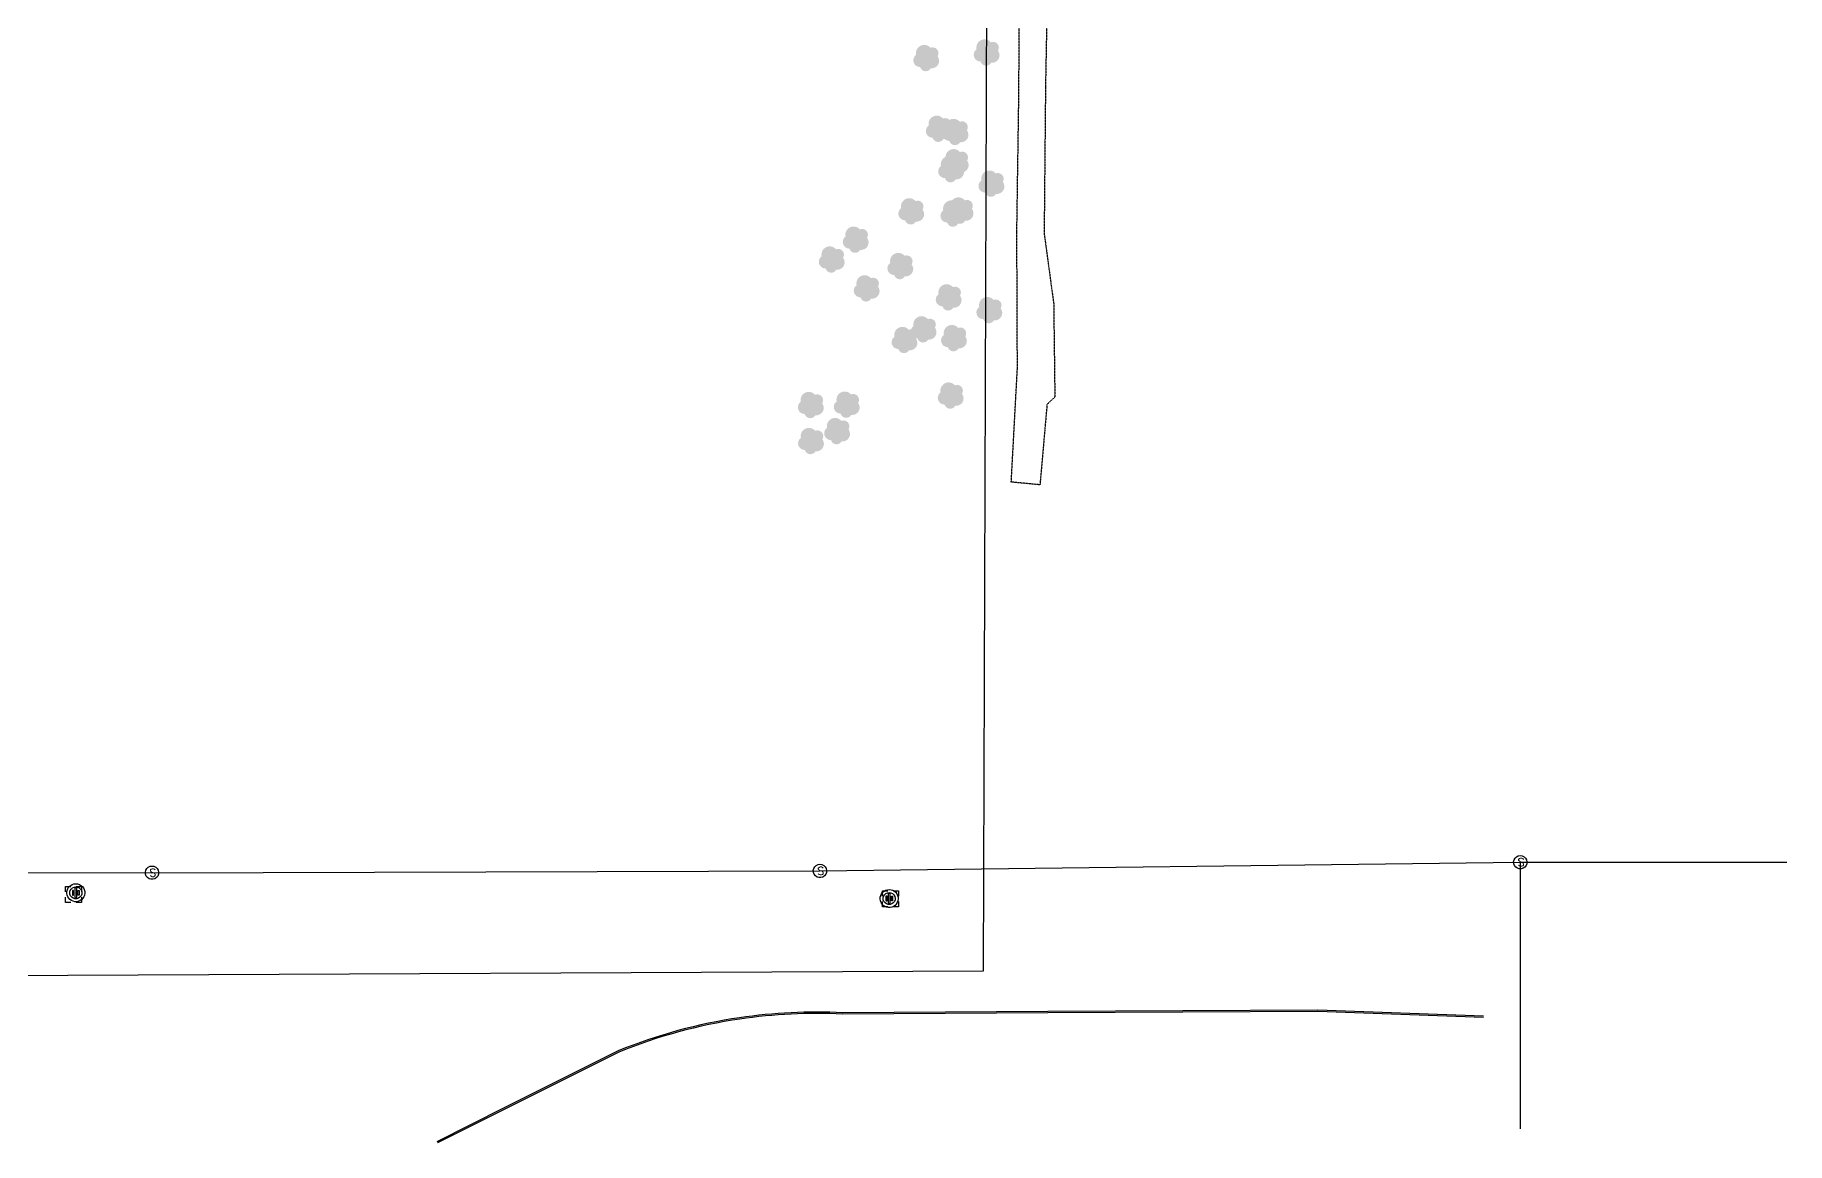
# Model space of a CAD drawing. Header units: feet. Extents: x 19943 to 22668, y 19646 to 21490.
# Drawn here: x 20963 to 21620, y 19942 to 20357 of the extents above; entities that cross this region are included whole.
import ezdxf

# ---------------------------------------------------------------- set-up
doc = ezdxf.new("R2010")
doc.units = ezdxf.units.FT
doc.header["$MEASUREMENT"] = 0
doc.linetypes.add('DOT2', pattern=[0.125, 0, -0.125])
for name, color, linetype in [('V-DRIV-EDGE-GRVL', 253, 'DOT2'), ('V-PLNT-TREES-SAVD', 253, 'Continuous'), ('V-PROP-LINE', 253, 'Continuous'), ('V-ROAD-CURB-BACK', 253, 'Continuous'), ('V-ROAD-CURB-FACE', 253, 'Continuous'), ('V-SSWR', 253, 'Continuous'), ('V-SSWR-MHOL', 253, 'Continuous'), ('V-STRM', 253, 'Continuous'), ('V-STRM-YARD-INLT', 253, 'Continuous')]:
    doc.layers.add(name, color=color, linetype=linetype)
doc.styles.add('14', font='ROMANS')

# ---------------------------------------------------------------- blocks, each defined once
blk = doc.blocks.new('ex inlet')
for p, q in [((-0.06, 0.06), (-0.02, 0.06)), ((-0.06, 0.02), (-0.06, 0.06)), ((0.02, 0.06), (0.06, 0.06)), ((0.06, 0.06), (0.06, 0.02)), ((-0.06, -0.06), (-0.06, -0.02)), ((-0.02, -0.06), (-0.06, -0.06)), ((0.06, -0.06), (0.02, -0.06)), ((0.06, -0.02), (0.06, -0.06))]:
    blk.add_line(p, q)
blk = doc.blocks.new('Existing Basemap')
at = {"layer": 'V-PLNT-TREES-SAVD'}
h = blk.add_hatch(color=256, dxfattribs=at)
edge = h.paths.add_edge_path()
edge.add_ellipse((21299.26, 20350.24), major_axis=(-1.54, 1.54), ratio=1, start_angle=192.59446, end_angle=337.26876)
edge.add_ellipse((21296.08, 20350.26), major_axis=(-2.19, 2.18), ratio=1, start_angle=265.31356, end_angle=416.85588)
edge.add_ellipse((21294.51, 20347.56), major_axis=(1.78, 1.78), ratio=1, start_angle=80.28661, end_angle=225.73416)
edge.add_ellipse((21296.65, 20345.66), major_axis=(-1.55, 1.55), ratio=1, start_angle=61.15734, end_angle=61.47148)
edge.add_ellipse((21296.65, 20345.66), major_axis=(-1.55, 1.55), ratio=1, start_angle=61.47148, end_angle=195.48923)
edge.add_ellipse((21298.9, 20347.35), major_axis=(1.97, 1.97), ratio=1, start_angle=217.817, end_angle=353.01928)
h = blk.add_hatch(color=256, dxfattribs=at)
edge = h.paths.add_edge_path()
edge.add_ellipse((21321.91, 20352.32), major_axis=(-1.54, 1.54), ratio=1, start_angle=192.59446, end_angle=337.26876)
edge.add_ellipse((21318.73, 20352.34), major_axis=(-2.19, 2.18), ratio=1, start_angle=265.31356, end_angle=416.85588)
edge.add_ellipse((21317.16, 20349.65), major_axis=(1.78, 1.78), ratio=1, start_angle=80.28661, end_angle=225.73416)
edge.add_ellipse((21319.3, 20347.74), major_axis=(-1.55, 1.55), ratio=1, start_angle=61.15734, end_angle=61.47148)
edge.add_ellipse((21319.3, 20347.74), major_axis=(-1.55, 1.55), ratio=1, start_angle=61.47148, end_angle=195.48923)
edge.add_ellipse((21321.55, 20349.43), major_axis=(1.97, 1.97), ratio=1, start_angle=217.817, end_angle=353.01928)
h = blk.add_hatch(color=256, dxfattribs=at)
edge = h.paths.add_edge_path()
edge.add_ellipse((21303.96, 20323.71), major_axis=(-1.54, 1.54), ratio=1, start_angle=192.59446, end_angle=337.26876)
edge.add_ellipse((21300.78, 20323.73), major_axis=(-2.19, 2.18), ratio=1, start_angle=265.31356, end_angle=416.85588)
edge.add_ellipse((21299.22, 20321.03), major_axis=(1.78, 1.78), ratio=1, start_angle=80.28661, end_angle=225.73416)
edge.add_ellipse((21301.35, 20319.13), major_axis=(-1.55, 1.55), ratio=1, start_angle=61.15734, end_angle=61.47148)
edge.add_ellipse((21301.35, 20319.13), major_axis=(-1.55, 1.55), ratio=1, start_angle=61.47148, end_angle=195.48923)
edge.add_ellipse((21303.61, 20320.82), major_axis=(1.97, 1.97), ratio=1, start_angle=217.817, end_angle=353.01928)
h = blk.add_hatch(color=256, dxfattribs=at)
edge = h.paths.add_edge_path()
edge.add_ellipse((21310.26, 20322.51), major_axis=(-1.54, 1.54), ratio=1, start_angle=192.59446, end_angle=337.26876)
edge.add_ellipse((21307.07, 20322.53), major_axis=(-2.19, 2.18), ratio=1, start_angle=265.31356, end_angle=416.85588)
edge.add_ellipse((21305.51, 20319.84), major_axis=(1.78, 1.78), ratio=1, start_angle=80.28661, end_angle=225.73416)
edge.add_ellipse((21307.64, 20317.94), major_axis=(-1.55, 1.55), ratio=1, start_angle=61.15734, end_angle=61.47148)
edge.add_ellipse((21307.64, 20317.94), major_axis=(-1.55, 1.55), ratio=1, start_angle=61.47148, end_angle=195.48923)
edge.add_ellipse((21309.9, 20319.62), major_axis=(1.97, 1.97), ratio=1, start_angle=217.817, end_angle=353.01928)
h = blk.add_hatch(color=256, dxfattribs=at)
edge = h.paths.add_edge_path()
edge.add_ellipse((21310.32, 20311.16), major_axis=(-1.54, 1.54), ratio=1, start_angle=192.59446, end_angle=337.26876)
edge.add_ellipse((21307.14, 20311.18), major_axis=(-2.19, 2.18), ratio=1, start_angle=265.31356, end_angle=416.85588)
edge.add_ellipse((21305.57, 20308.49), major_axis=(1.78, 1.78), ratio=1, start_angle=80.28661, end_angle=225.73416)
edge.add_ellipse((21307.71, 20306.58), major_axis=(-1.55, 1.55), ratio=1, start_angle=61.15734, end_angle=61.47148)
edge.add_ellipse((21307.71, 20306.58), major_axis=(-1.55, 1.55), ratio=1, start_angle=61.47148, end_angle=195.48923)
edge.add_ellipse((21309.97, 20308.27), major_axis=(1.97, 1.97), ratio=1, start_angle=217.817, end_angle=353.01928)
h = blk.add_hatch(color=256, dxfattribs=at)
edge = h.paths.add_edge_path()
edge.add_ellipse((21308.58, 20308.57), major_axis=(-1.54, 1.54), ratio=1, start_angle=192.59446, end_angle=337.26876)
edge.add_ellipse((21305.39, 20308.59), major_axis=(-2.19, 2.18), ratio=1, start_angle=265.31356, end_angle=416.85588)
edge.add_ellipse((21303.83, 20305.9), major_axis=(1.78, 1.78), ratio=1, start_angle=80.28661, end_angle=225.73416)
edge.add_ellipse((21305.96, 20303.99), major_axis=(-1.55, 1.55), ratio=1, start_angle=61.15734, end_angle=61.47148)
edge.add_ellipse((21305.96, 20303.99), major_axis=(-1.55, 1.55), ratio=1, start_angle=61.47148, end_angle=195.48923)
edge.add_ellipse((21308.22, 20305.68), major_axis=(1.97, 1.97), ratio=1, start_angle=217.817, end_angle=353.01928)
h = blk.add_hatch(color=256, dxfattribs=at)
edge = h.paths.add_edge_path()
edge.add_ellipse((21323.72, 20303.12), major_axis=(-1.54, 1.54), ratio=1, start_angle=192.59446, end_angle=337.26876)
edge.add_ellipse((21320.54, 20303.14), major_axis=(-2.19, 2.18), ratio=1, start_angle=265.31356, end_angle=416.85588)
edge.add_ellipse((21318.97, 20300.45), major_axis=(1.78, 1.78), ratio=1, start_angle=80.28661, end_angle=225.73416)
edge.add_ellipse((21321.11, 20298.55), major_axis=(-1.55, 1.55), ratio=1, start_angle=61.15734, end_angle=61.47148)
edge.add_ellipse((21321.11, 20298.55), major_axis=(-1.55, 1.55), ratio=1, start_angle=61.47148, end_angle=195.48923)
edge.add_ellipse((21323.37, 20300.23), major_axis=(1.97, 1.97), ratio=1, start_angle=217.817, end_angle=353.01928)
h = blk.add_hatch(color=256, dxfattribs=at)
edge = h.paths.add_edge_path()
edge.add_ellipse((21293.64, 20292.75), major_axis=(-1.54, 1.54), ratio=1, start_angle=192.59446, end_angle=337.26876)
edge.add_ellipse((21290.46, 20292.77), major_axis=(-2.19, 2.18), ratio=1, start_angle=265.31356, end_angle=416.85588)
edge.add_ellipse((21288.89, 20290.07), major_axis=(1.78, 1.78), ratio=1, start_angle=80.28661, end_angle=225.73416)
edge.add_ellipse((21291.03, 20288.17), major_axis=(-1.55, 1.55), ratio=1, start_angle=61.15734, end_angle=61.47148)
edge.add_ellipse((21291.03, 20288.17), major_axis=(-1.55, 1.55), ratio=1, start_angle=61.47148, end_angle=195.48923)
edge.add_ellipse((21293.29, 20289.86), major_axis=(1.97, 1.97), ratio=1, start_angle=217.817, end_angle=353.01928)
h = blk.add_hatch(color=256, dxfattribs=at)
edge = h.paths.add_edge_path()
edge.add_ellipse((21309.43, 20291.92), major_axis=(-1.54, 1.54), ratio=1, start_angle=192.59446, end_angle=337.26876)
edge.add_ellipse((21306.25, 20291.94), major_axis=(-2.19, 2.18), ratio=1, start_angle=265.31356, end_angle=416.85588)
edge.add_ellipse((21304.68, 20289.24), major_axis=(1.78, 1.78), ratio=1, start_angle=80.28661, end_angle=225.73416)
edge.add_ellipse((21306.82, 20287.34), major_axis=(-1.55, 1.55), ratio=1, start_angle=61.15734, end_angle=61.47148)
edge.add_ellipse((21306.82, 20287.34), major_axis=(-1.55, 1.55), ratio=1, start_angle=61.47148, end_angle=195.48923)
edge.add_ellipse((21309.07, 20289.03), major_axis=(1.97, 1.97), ratio=1, start_angle=217.817, end_angle=353.01928)
h = blk.add_hatch(color=256, dxfattribs=at)
edge = h.paths.add_edge_path()
edge.add_ellipse((21312.14, 20293.04), major_axis=(-1.54, 1.54), ratio=1, start_angle=192.59446, end_angle=337.26876)
edge.add_ellipse((21308.95, 20293.07), major_axis=(-2.19, 2.18), ratio=1, start_angle=265.31356, end_angle=416.85588)
edge.add_ellipse((21307.39, 20290.37), major_axis=(1.78, 1.78), ratio=1, start_angle=80.28661, end_angle=225.73416)
edge.add_ellipse((21309.52, 20288.47), major_axis=(-1.55, 1.55), ratio=1, start_angle=61.15734, end_angle=61.47148)
edge.add_ellipse((21309.52, 20288.47), major_axis=(-1.55, 1.55), ratio=1, start_angle=61.47148, end_angle=195.48923)
edge.add_ellipse((21311.78, 20290.16), major_axis=(1.97, 1.97), ratio=1, start_angle=217.817, end_angle=353.01928)
h = blk.add_hatch(color=256, dxfattribs=at)
edge = h.paths.add_edge_path()
edge.add_ellipse((21272.8, 20282.13), major_axis=(-1.54, 1.54), ratio=1, start_angle=192.59446, end_angle=337.26876)
edge.add_ellipse((21269.61, 20282.15), major_axis=(-2.19, 2.18), ratio=1, start_angle=265.31356, end_angle=416.85588)
edge.add_ellipse((21268.05, 20279.46), major_axis=(1.78, 1.78), ratio=1, start_angle=80.28661, end_angle=225.73416)
edge.add_ellipse((21270.18, 20277.55), major_axis=(-1.55, 1.55), ratio=1, start_angle=61.15734, end_angle=61.47148)
edge.add_ellipse((21270.18, 20277.55), major_axis=(-1.55, 1.55), ratio=1, start_angle=61.47148, end_angle=195.48923)
edge.add_ellipse((21272.44, 20279.24), major_axis=(1.97, 1.97), ratio=1, start_angle=217.817, end_angle=353.01928)
h = blk.add_hatch(color=256, dxfattribs=at)
edge = h.paths.add_edge_path()
edge.add_ellipse((21263.82, 20274.68), major_axis=(-1.54, 1.54), ratio=1, start_angle=192.59446, end_angle=337.26876)
edge.add_ellipse((21260.64, 20274.7), major_axis=(-2.19, 2.18), ratio=1, start_angle=265.31356, end_angle=416.85588)
edge.add_ellipse((21259.07, 20272.01), major_axis=(1.78, 1.78), ratio=1, start_angle=80.28661, end_angle=225.73416)
edge.add_ellipse((21261.21, 20270.11), major_axis=(-1.55, 1.55), ratio=1, start_angle=61.15734, end_angle=61.47148)
edge.add_ellipse((21261.21, 20270.11), major_axis=(-1.55, 1.55), ratio=1, start_angle=61.47148, end_angle=195.48923)
edge.add_ellipse((21263.46, 20271.8), major_axis=(1.97, 1.97), ratio=1, start_angle=217.817, end_angle=353.01928)
h = blk.add_hatch(color=256, dxfattribs=at)
edge = h.paths.add_edge_path()
edge.add_ellipse((21289.54, 20272.22), major_axis=(-1.54, 1.54), ratio=1, start_angle=192.59446, end_angle=337.26876)
edge.add_ellipse((21286.36, 20272.24), major_axis=(-2.19, 2.18), ratio=1, start_angle=265.31356, end_angle=416.85588)
edge.add_ellipse((21284.8, 20269.54), major_axis=(1.78, 1.78), ratio=1, start_angle=80.28661, end_angle=225.73416)
edge.add_ellipse((21286.93, 20267.64), major_axis=(-1.55, 1.55), ratio=1, start_angle=61.15734, end_angle=61.47148)
edge.add_ellipse((21286.93, 20267.64), major_axis=(-1.55, 1.55), ratio=1, start_angle=61.47148, end_angle=195.48923)
edge.add_ellipse((21289.19, 20269.33), major_axis=(1.97, 1.97), ratio=1, start_angle=217.817, end_angle=353.01928)
h = blk.add_hatch(color=256, dxfattribs=at)
edge = h.paths.add_edge_path()
edge.add_ellipse((21276.92, 20263.86), major_axis=(-1.54, 1.54), ratio=1, start_angle=192.59446, end_angle=337.26876)
edge.add_ellipse((21273.74, 20263.88), major_axis=(-2.19, 2.18), ratio=1, start_angle=265.31356, end_angle=416.85588)
edge.add_ellipse((21272.17, 20261.18), major_axis=(1.78, 1.78), ratio=1, start_angle=80.28661, end_angle=225.73416)
edge.add_ellipse((21274.31, 20259.28), major_axis=(-1.55, 1.55), ratio=1, start_angle=61.15734, end_angle=61.47148)
edge.add_ellipse((21274.31, 20259.28), major_axis=(-1.55, 1.55), ratio=1, start_angle=61.47148, end_angle=195.48923)
edge.add_ellipse((21276.57, 20260.97), major_axis=(1.97, 1.97), ratio=1, start_angle=217.817, end_angle=353.01928)
h = blk.add_hatch(color=256, dxfattribs=at)
edge = h.paths.add_edge_path()
edge.add_ellipse((21307.67, 20260.49), major_axis=(-1.54, 1.54), ratio=1, start_angle=192.59446, end_angle=337.26876)
edge.add_ellipse((21304.48, 20260.51), major_axis=(-2.19, 2.18), ratio=1, start_angle=265.31356, end_angle=416.85588)
edge.add_ellipse((21302.92, 20257.81), major_axis=(1.78, 1.78), ratio=1, start_angle=80.28661, end_angle=225.73416)
edge.add_ellipse((21305.05, 20255.91), major_axis=(-1.55, 1.55), ratio=1, start_angle=61.15734, end_angle=61.47148)
edge.add_ellipse((21305.05, 20255.91), major_axis=(-1.55, 1.55), ratio=1, start_angle=61.47148, end_angle=195.48923)
edge.add_ellipse((21307.31, 20257.6), major_axis=(1.97, 1.97), ratio=1, start_angle=217.817, end_angle=353.01928)
h = blk.add_hatch(color=256, dxfattribs=at)
edge = h.paths.add_edge_path()
edge.add_ellipse((21322.92, 20255.7), major_axis=(-1.54, 1.54), ratio=1, start_angle=192.59446, end_angle=337.26876)
edge.add_ellipse((21319.74, 20255.72), major_axis=(-2.19, 2.18), ratio=1, start_angle=265.31356, end_angle=416.85588)
edge.add_ellipse((21318.17, 20253.02), major_axis=(1.78, 1.78), ratio=1, start_angle=80.28661, end_angle=225.73416)
edge.add_ellipse((21320.31, 20251.12), major_axis=(-1.55, 1.55), ratio=1, start_angle=61.15734, end_angle=61.47148)
edge.add_ellipse((21320.31, 20251.12), major_axis=(-1.55, 1.55), ratio=1, start_angle=61.47148, end_angle=195.48923)
edge.add_ellipse((21322.57, 20252.81), major_axis=(1.97, 1.97), ratio=1, start_angle=217.817, end_angle=353.01928)
h = blk.add_hatch(color=256, dxfattribs=at)
edge = h.paths.add_edge_path()
edge.add_ellipse((21291.11, 20244.5), major_axis=(-1.54, 1.54), ratio=1, start_angle=192.59446, end_angle=337.26876)
edge.add_ellipse((21287.92, 20244.52), major_axis=(-2.19, 2.18), ratio=1, start_angle=265.31356, end_angle=416.85588)
edge.add_ellipse((21286.36, 20241.83), major_axis=(1.78, 1.78), ratio=1, start_angle=80.28661, end_angle=225.73416)
edge.add_ellipse((21288.49, 20239.93), major_axis=(-1.55, 1.55), ratio=1, start_angle=61.15734, end_angle=61.47148)
edge.add_ellipse((21288.49, 20239.93), major_axis=(-1.55, 1.55), ratio=1, start_angle=61.47148, end_angle=195.48923)
edge.add_ellipse((21290.75, 20241.61), major_axis=(1.97, 1.97), ratio=1, start_angle=217.817, end_angle=353.01928)
h = blk.add_hatch(color=256, dxfattribs=at)
edge = h.paths.add_edge_path()
edge.add_ellipse((21298.27, 20248.49), major_axis=(-1.54, 1.54), ratio=1, start_angle=192.59446, end_angle=337.26876)
edge.add_ellipse((21295.09, 20248.51), major_axis=(-2.19, 2.18), ratio=1, start_angle=265.31356, end_angle=416.85588)
edge.add_ellipse((21293.52, 20245.81), major_axis=(1.78, 1.78), ratio=1, start_angle=80.28661, end_angle=225.73416)
edge.add_ellipse((21295.65, 20243.91), major_axis=(-1.55, 1.55), ratio=1, start_angle=61.15734, end_angle=61.47148)
edge.add_ellipse((21295.65, 20243.91), major_axis=(-1.55, 1.55), ratio=1, start_angle=61.47148, end_angle=195.48923)
edge.add_ellipse((21297.91, 20245.6), major_axis=(1.97, 1.97), ratio=1, start_angle=217.817, end_angle=353.01928)
h = blk.add_hatch(color=256, dxfattribs=at)
edge = h.paths.add_edge_path()
edge.add_ellipse((21309.65, 20245.2), major_axis=(-1.54, 1.54), ratio=1, start_angle=192.59446, end_angle=337.26876)
edge.add_ellipse((21306.47, 20245.22), major_axis=(-2.19, 2.18), ratio=1, start_angle=265.31356, end_angle=416.85588)
edge.add_ellipse((21304.9, 20242.53), major_axis=(1.78, 1.78), ratio=1, start_angle=80.28661, end_angle=225.73416)
edge.add_ellipse((21307.03, 20240.62), major_axis=(-1.55, 1.55), ratio=1, start_angle=61.15734, end_angle=61.47148)
edge.add_ellipse((21307.03, 20240.62), major_axis=(-1.55, 1.55), ratio=1, start_angle=61.47148, end_angle=195.48923)
edge.add_ellipse((21309.29, 20242.31), major_axis=(1.97, 1.97), ratio=1, start_angle=217.817, end_angle=353.01928)
h = blk.add_hatch(color=256, dxfattribs=at)
edge = h.paths.add_edge_path()
edge.add_ellipse((21255.98, 20220.11), major_axis=(-1.54, 1.54), ratio=1, start_angle=192.59446, end_angle=337.26876)
edge.add_ellipse((21252.79, 20220.13), major_axis=(-2.19, 2.18), ratio=1, start_angle=265.31356, end_angle=416.85588)
edge.add_ellipse((21251.23, 20217.44), major_axis=(1.78, 1.78), ratio=1, start_angle=80.28661, end_angle=225.73416)
edge.add_ellipse((21253.36, 20215.53), major_axis=(-1.55, 1.55), ratio=1, start_angle=61.15734, end_angle=61.47148)
edge.add_ellipse((21253.36, 20215.53), major_axis=(-1.55, 1.55), ratio=1, start_angle=61.47148, end_angle=195.48923)
edge.add_ellipse((21255.62, 20217.22), major_axis=(1.97, 1.97), ratio=1, start_angle=217.817, end_angle=353.01928)
h = blk.add_hatch(color=256, dxfattribs=at)
edge = h.paths.add_edge_path()
edge.add_ellipse((21269.45, 20220.25), major_axis=(-1.54, 1.54), ratio=1, start_angle=192.59446, end_angle=337.26876)
edge.add_ellipse((21266.26, 20220.27), major_axis=(-2.19, 2.18), ratio=1, start_angle=265.31356, end_angle=416.85588)
edge.add_ellipse((21264.7, 20217.58), major_axis=(1.78, 1.78), ratio=1, start_angle=80.28661, end_angle=225.73416)
edge.add_ellipse((21266.83, 20215.68), major_axis=(-1.55, 1.55), ratio=1, start_angle=61.15734, end_angle=61.47148)
edge.add_ellipse((21266.83, 20215.68), major_axis=(-1.55, 1.55), ratio=1, start_angle=61.47148, end_angle=195.48923)
edge.add_ellipse((21269.09, 20217.36), major_axis=(1.97, 1.97), ratio=1, start_angle=217.817, end_angle=353.01928)
h = blk.add_hatch(color=256, dxfattribs=at)
edge = h.paths.add_edge_path()
edge.add_ellipse((21308.42, 20223.65), major_axis=(-1.54, 1.54), ratio=1, start_angle=192.59446, end_angle=337.26876)
edge.add_ellipse((21305.24, 20223.67), major_axis=(-2.19, 2.18), ratio=1, start_angle=265.31356, end_angle=416.85588)
edge.add_ellipse((21303.67, 20220.98), major_axis=(1.78, 1.78), ratio=1, start_angle=80.28661, end_angle=225.73416)
edge.add_ellipse((21305.81, 20219.08), major_axis=(-1.55, 1.55), ratio=1, start_angle=61.15734, end_angle=61.47148)
edge.add_ellipse((21305.81, 20219.08), major_axis=(-1.55, 1.55), ratio=1, start_angle=61.47148, end_angle=195.48923)
edge.add_ellipse((21308.06, 20220.77), major_axis=(1.97, 1.97), ratio=1, start_angle=217.817, end_angle=353.01928)
h = blk.add_hatch(color=256, dxfattribs=at)
edge = h.paths.add_edge_path()
edge.add_ellipse((21256.05, 20206.61), major_axis=(-1.54, 1.54), ratio=1, start_angle=192.59446, end_angle=337.26876)
edge.add_ellipse((21252.86, 20206.63), major_axis=(-2.19, 2.18), ratio=1, start_angle=265.31356, end_angle=416.85588)
edge.add_ellipse((21251.3, 20203.93), major_axis=(1.78, 1.78), ratio=1, start_angle=80.28661, end_angle=225.73416)
edge.add_ellipse((21253.43, 20202.03), major_axis=(-1.55, 1.55), ratio=1, start_angle=61.15734, end_angle=61.47148)
edge.add_ellipse((21253.43, 20202.03), major_axis=(-1.55, 1.55), ratio=1, start_angle=61.47148, end_angle=195.48923)
edge.add_ellipse((21255.69, 20203.72), major_axis=(1.97, 1.97), ratio=1, start_angle=217.817, end_angle=353.01928)
h = blk.add_hatch(color=256, dxfattribs=at)
edge = h.paths.add_edge_path()
edge.add_ellipse((21265.84, 20210.33), major_axis=(-1.54, 1.54), ratio=1, start_angle=192.59446, end_angle=337.26876)
edge.add_ellipse((21262.66, 20210.35), major_axis=(-2.19, 2.18), ratio=1, start_angle=265.31356, end_angle=416.85588)
edge.add_ellipse((21261.09, 20207.65), major_axis=(1.78, 1.78), ratio=1, start_angle=80.28661, end_angle=225.73416)
edge.add_ellipse((21263.23, 20205.75), major_axis=(-1.55, 1.55), ratio=1, start_angle=61.15734, end_angle=61.47148)
edge.add_ellipse((21263.23, 20205.75), major_axis=(-1.55, 1.55), ratio=1, start_angle=61.47148, end_angle=195.48923)
edge.add_ellipse((21265.48, 20207.44), major_axis=(1.97, 1.97), ratio=1, start_angle=217.817, end_angle=353.01928)
at = {"layer": 'V-DRIV-EDGE-GRVL'}
for p, q in [((21331.6, 20336.17), (21331.79, 20388.83)), ((21342.51, 20390.15), (21341.56, 20337.58)), ((21330.82, 20283.27), (21331.6, 20336.17)), ((21341.56, 20337.58), (21341.05, 20282.71)), ((21331.03, 20232.12), (21330.82, 20283.27)), ((21341.05, 20282.71), (21344.63, 20256.37)), ((21344.63, 20256.37), (21345.07, 20221.32)), ((21328.73, 20189.4), (21331.03, 20232.12)), ((21345.07, 20221.32), (21342.13, 20218.49)), ((21342.13, 20218.49), (21339.49, 20188.37)), ((21339.49, 20188.37), (21328.73, 20189.4))]:
    blk.add_line(p, q, dxfattribs=at)
at = {"layer": 'V-PROP-LINE'}
for p, q in [((21322.42, 21268.58), (21318.24, 20005.93)), ((21318.24, 20005.93), (20078.98, 20000.27))]:
    blk.add_line(p, q, dxfattribs=at)
at = {"layer": 'V-ROAD-CURB-BACK', "linetype": 'Continuous'}
for p, q in [((21443.72, 19991.31), (21342.42, 19990.83)), ((21505.78, 19989.15), (21443.72, 19991.31)), ((21342.42, 19990.83), (21265.51, 19990.36)), ((21181.38, 19976.1), (21138.63, 19954.71)), ((21138.63, 19954.71), (21113.36, 19942))]:
    blk.add_line(p, q, dxfattribs=at)
for start, end in [(98.38762, 112.14978), (87.09511, 98.38762)]:
    blk.add_arc((21255.54, 19793.91), 196.7, start, end, dxfattribs=at)
at = {"layer": 'V-ROAD-CURB-FACE'}
for p, q in [((21342.42, 19990.33), (21265.5, 19989.86)), ((21443.71, 19990.81), (21342.42, 19990.33)), ((21505.77, 19988.65), (21443.71, 19990.81)), ((21181.58, 19975.64), (21138.86, 19954.26)), ((21138.86, 19954.26), (21113.59, 19941.55))]:
    blk.add_line(p, q, dxfattribs=at)
for start, end in [(98.38762, 112.14413), (87.09097, 98.38762)]:
    blk.add_arc((21255.54, 19793.91), 196.2, start, end, dxfattribs=at)
at = {"layer": 'V-SSWR'}
for p, q in [((21256.99, 20043.55), (21519.61, 20046.84)), ((21519.61, 20046.84), (21519.61, 19946.84)), ((21519.61, 20046.84), (21619.61, 20046.84)), ((20751.5, 20043.12), (21006.5, 20042.91)), ((21006.5, 20042.91), (21256.99, 20043.55))]:
    blk.add_line(p, q, dxfattribs=at)
at = {"layer": 'V-SSWR-MHOL'}
for p, q in [((21004.01, 20043.1), (21004.17, 20043.83)), ((21004.17, 20043.83), (21004.54, 20044.47)), ((21004.54, 20044.47), (21005.09, 20044.98)), ((21005.09, 20044.98), (21005.76, 20045.3)), ((21005.76, 20045.3), (21006.5, 20045.41)), ((21006.5, 20045.41), (21007.24, 20045.3)), ((21006.5, 20045.41), (21006.5, 20045.41)), ((21007.24, 20045.3), (21007.91, 20044.98)), ((21007.91, 20044.98), (21008.45, 20044.47)), ((21008.45, 20044.47), (21008.83, 20043.83)), ((21008.83, 20043.83), (21008.99, 20043.1)), ((21254.5, 20043.73), (21254.67, 20044.46)), ((21254.67, 20044.46), (21255.04, 20045.1)), ((21255.04, 20045.1), (21255.58, 20045.61)), ((21255.58, 20045.61), (21256.26, 20045.93)), ((21256.26, 20045.93), (21256.99, 20046.05)), ((21256.99, 20046.05), (21257.73, 20045.93)), ((21256.99, 20046.05), (21256.99, 20046.05)), ((21257.73, 20045.93), (21258.4, 20045.61)), ((21258.4, 20045.61), (21258.95, 20045.1)), ((21258.95, 20045.1), (21259.32, 20044.46)), ((21259.32, 20044.46), (21259.49, 20043.73)), ((21517.11, 20047.03), (21517.28, 20047.76)), ((21517.17, 20046.29), (21517.11, 20047.03)), ((21517.44, 20045.59), (21517.17, 20046.29)), ((21517.28, 20047.76), (21517.65, 20048.4)), ((21517.91, 20045.01), (21517.44, 20045.59)), ((21517.65, 20048.4), (21518.2, 20048.91)), ((21518.52, 20044.59), (21517.91, 20045.01)), ((21518.2, 20048.91), (21518.87, 20049.23)), ((21519.23, 20044.37), (21518.52, 20044.59)), ((21518.87, 20049.23), (21519.61, 20049.34)), ((21519.98, 20044.37), (21519.23, 20044.37)), ((21519.61, 20049.34), (21520.34, 20049.23)), ((21519.61, 20049.34), (21519.61, 20049.34)), ((21520.69, 20044.59), (21519.98, 20044.37)), ((21520.34, 20049.23), (21521.02, 20048.91)), ((21521.31, 20045.01), (21520.69, 20044.59)), ((21521.02, 20048.91), (21521.56, 20048.4)), ((21521.77, 20045.59), (21521.31, 20045.01)), ((21521.56, 20048.4), (21521.93, 20047.76)), ((21522.04, 20046.29), (21521.77, 20045.59)), ((21521.93, 20047.76), (21522.1, 20047.03)), ((21522.1, 20047.03), (21522.04, 20046.29)), ((21004.06, 20042.36), (21004.01, 20043.1)), ((21004.33, 20041.66), (21004.06, 20042.36)), ((21004.8, 20041.08), (21004.33, 20041.66)), ((21005.41, 20040.66), (21004.8, 20041.08)), ((21006.13, 20040.44), (21005.41, 20040.66)), ((21006.87, 20040.44), (21006.13, 20040.44)), ((21007.58, 20040.66), (21006.87, 20040.44)), ((21008.2, 20041.08), (21007.58, 20040.66)), ((21008.66, 20041.66), (21008.2, 20041.08)), ((21008.94, 20042.36), (21008.66, 20041.66)), ((21008.99, 20043.1), (21008.94, 20042.36)), ((21254.56, 20042.99), (21254.5, 20043.73)), ((21254.83, 20042.3), (21254.56, 20042.99)), ((21255.29, 20041.71), (21254.83, 20042.3)), ((21255.91, 20041.29), (21255.29, 20041.71)), ((21256.62, 20041.07), (21255.91, 20041.29)), ((21257.37, 20041.07), (21256.62, 20041.07)), ((21258.08, 20041.29), (21257.37, 20041.07)), ((21258.69, 20041.71), (21258.08, 20041.29)), ((21259.16, 20042.3), (21258.69, 20041.71)), ((21259.43, 20042.99), (21259.16, 20042.3)), ((21259.49, 20043.73), (21259.43, 20042.99))]:
    blk.add_line(p, q, dxfattribs=at)
at = {"layer": 'V-STRM-YARD-INLT'}
for p, q in [((20975.08, 20037.17), (20975.5, 20037.71)), ((20975.5, 20037.71), (20976.02, 20038.16)), ((20976.02, 20038.16), (20976.61, 20038.49)), ((20976.18, 20036.79), (20976.68, 20037.25)), ((20976.61, 20038.49), (20977.26, 20038.69)), ((20976.68, 20037.25), (20977.28, 20037.54)), ((20977.26, 20038.69), (20977.94, 20038.76)), ((20977.28, 20037.54), (20977.94, 20037.64)), ((20977.72, 20033.36), (20977.72, 20037.41)), ((20977.72, 20037.41), (20978.17, 20037.41)), ((20977.94, 20038.76), (20978.62, 20038.69)), ((20977.94, 20038.76), (20977.94, 20038.76)), ((20977.94, 20037.64), (20978.61, 20037.54)), ((20977.94, 20037.64), (20977.94, 20037.64)), ((20978.17, 20037.41), (20978.17, 20033.36)), ((20978.61, 20037.54), (20979.21, 20037.25)), ((20978.62, 20038.69), (20979.27, 20038.49)), ((20979.21, 20037.25), (20979.7, 20036.79)), ((20979.27, 20038.49), (20979.87, 20038.16)), ((20979.87, 20038.16), (20980.39, 20037.71)), ((20980.39, 20037.71), (20980.81, 20037.17)), ((20974.57, 20035.22), (20974.61, 20035.9)), ((20974.68, 20034.54), (20974.57, 20035.22)), ((20974.61, 20035.9), (20974.78, 20036.56)), ((20974.91, 20033.9), (20974.68, 20034.54)), ((20974.78, 20036.56), (20975.08, 20037.17)), ((20975.27, 20033.32), (20974.91, 20033.9)), ((20975.75, 20032.83), (20975.27, 20033.32)), ((20975.7, 20035.55), (20975.85, 20036.21)), ((20975.75, 20034.89), (20975.7, 20035.55)), ((20975.99, 20034.26), (20975.75, 20034.89)), ((20976.31, 20032.44), (20975.75, 20032.83)), ((20975.85, 20036.21), (20976.18, 20036.79)), ((20976.41, 20033.74), (20975.99, 20034.26)), ((20976.93, 20032.17), (20976.31, 20032.44)), ((20976.97, 20033.36), (20976.41, 20033.74)), ((20976.68, 20036.29), (20976.68, 20034.49)), ((20977.13, 20036.29), (20976.68, 20036.29)), ((20976.68, 20034.49), (20977.13, 20034.49)), ((20977.6, 20032.03), (20976.93, 20032.17)), ((20977.61, 20033.16), (20976.97, 20033.36)), ((20977.13, 20034.49), (20977.13, 20036.29)), ((20978.29, 20032.03), (20977.6, 20032.03)), ((20978.28, 20033.16), (20977.61, 20033.16)), ((20978.17, 20033.36), (20977.72, 20033.36)), ((20978.92, 20033.36), (20978.28, 20033.16)), ((20978.95, 20032.17), (20978.29, 20032.03)), ((20978.75, 20034.49), (20978.75, 20036.29)), ((20978.75, 20036.29), (20979.2, 20036.29)), ((20979.2, 20034.49), (20978.75, 20034.49)), ((20979.47, 20033.74), (20978.92, 20033.36)), ((20979.58, 20032.44), (20978.95, 20032.17)), ((20979.2, 20036.29), (20979.2, 20034.49)), ((20979.89, 20034.26), (20979.47, 20033.74)), ((20980.14, 20032.83), (20979.58, 20032.44)), ((20979.7, 20036.79), (20980.04, 20036.21)), ((20980.14, 20034.89), (20979.89, 20034.26)), ((20980.04, 20036.21), (20980.19, 20035.55)), ((20980.19, 20035.55), (20980.14, 20034.89)), ((20980.61, 20033.32), (20980.14, 20032.83)), ((20980.97, 20033.9), (20980.61, 20033.32)), ((20980.81, 20037.17), (20981.11, 20036.56)), ((20981.21, 20034.54), (20980.97, 20033.9)), ((20981.11, 20036.56), (20981.28, 20035.9)), ((20981.31, 20035.22), (20981.21, 20034.54)), ((20981.28, 20035.9), (20981.31, 20035.22)), ((21279.58, 20033.05), (21279.61, 20033.73)), ((21279.68, 20032.37), (21279.58, 20033.05)), ((21279.61, 20033.73), (21279.78, 20034.39)), ((21279.92, 20031.73), (21279.68, 20032.37)), ((21279.78, 20034.39), (21280.08, 20035.01)), ((21280.28, 20031.15), (21279.92, 20031.73)), ((21280.08, 20035.01), (21280.5, 20035.55)), ((21280.75, 20030.66), (21280.28, 20031.15)), ((21280.5, 20035.55), (21281.02, 20035.99)), ((21280.7, 20033.39), (21280.85, 20034.04)), ((21280.75, 20032.72), (21280.7, 20033.39)), ((21281, 20032.09), (21280.75, 20032.72)), ((21281.31, 20030.27), (21280.75, 20030.66)), ((21280.85, 20034.04), (21281.19, 20034.62)), ((21281.42, 20031.57), (21281, 20032.09)), ((21281.02, 20035.99), (21281.62, 20036.32)), ((21281.19, 20034.62), (21281.68, 20035.08)), ((21281.97, 20031.19), (21281.42, 20031.57)), ((21281.62, 20036.32), (21282.27, 20036.53)), ((21281.68, 20035.08), (21282.28, 20035.37)), ((21281.69, 20034.12), (21281.69, 20032.32)), ((21282.14, 20034.12), (21281.69, 20034.12)), ((21281.69, 20032.32), (21282.14, 20032.32)), ((21282.61, 20031), (21281.97, 20031.19)), ((21282.14, 20032.32), (21282.14, 20034.12)), ((21282.27, 20036.53), (21282.95, 20036.59)), ((21282.28, 20035.37), (21282.95, 20035.47)), ((21283.28, 20031), (21282.61, 20031)), ((21282.72, 20031.19), (21282.72, 20035.24)), ((21282.72, 20035.24), (21283.17, 20035.24)), ((21283.17, 20031.19), (21282.72, 20031.19)), ((21282.95, 20036.59), (21283.63, 20036.53)), ((21282.95, 20036.59), (21282.95, 20036.59)), ((21282.95, 20035.47), (21283.61, 20035.37)), ((21282.95, 20035.47), (21282.95, 20035.47)), ((21283.17, 20035.24), (21283.17, 20031.19)), ((21283.92, 20031.19), (21283.28, 20031)), ((21283.61, 20035.37), (21284.22, 20035.08)), ((21283.63, 20036.53), (21284.28, 20036.32)), ((21283.76, 20032.32), (21283.76, 20034.12)), ((21283.76, 20034.12), (21284.21, 20034.12)), ((21284.21, 20032.32), (21283.76, 20032.32)), ((21284.48, 20031.57), (21283.92, 20031.19)), ((21284.21, 20034.12), (21284.21, 20032.32)), ((21284.22, 20035.08), (21284.71, 20034.62)), ((21284.28, 20036.32), (21284.88, 20035.99)), ((21284.9, 20032.09), (21284.48, 20031.57)), ((21285.15, 20030.66), (21284.59, 20030.27)), ((21284.71, 20034.62), (21285.04, 20034.04)), ((21284.88, 20035.99), (21285.39, 20035.55)), ((21285.14, 20032.72), (21284.9, 20032.09)), ((21285.04, 20034.04), (21285.19, 20033.39)), ((21285.19, 20033.39), (21285.14, 20032.72)), ((21285.62, 20031.15), (21285.15, 20030.66)), ((21285.39, 20035.55), (21285.81, 20035.01)), ((21285.98, 20031.73), (21285.62, 20031.15)), ((21285.81, 20035.01), (21286.11, 20034.39)), ((21286.22, 20032.37), (21285.98, 20031.73)), ((21286.11, 20034.39), (21286.28, 20033.73)), ((21286.32, 20033.05), (21286.22, 20032.37)), ((21286.28, 20033.73), (21286.32, 20033.05)), ((21281.94, 20030), (21281.31, 20030.27)), ((21282.61, 20029.86), (21281.94, 20030)), ((21283.29, 20029.86), (21282.61, 20029.86)), ((21283.96, 20030), (21283.29, 20029.86)), ((21284.59, 20030.27), (21283.96, 20030))]:
    blk.add_line(p, q, dxfattribs=at)
at = {"layer": 'V-STRM', "xscale": 50, "yscale": 50, "zscale": 0.5}
for p in [(20977.06, 20034.71), (21283.44, 20033.13)]:
    blk.add_blockref('ex inlet', p, dxfattribs=at)
at = {"layer": 'V-SSWR-MHOL', "style": '14'}
for p in [(21005.5, 20041.41), (21255.99, 20042.05), (21518.61, 20045.34)]:
    blk.add_text('S', height=3, rotation=0.00079, dxfattribs=at).set_placement(p)

msp = doc.modelspace()

# ---------------------------------------------------------------- block references
msp.add_blockref('Existing Basemap', (0, 0))

doc.saveas('drawing.dxf')
